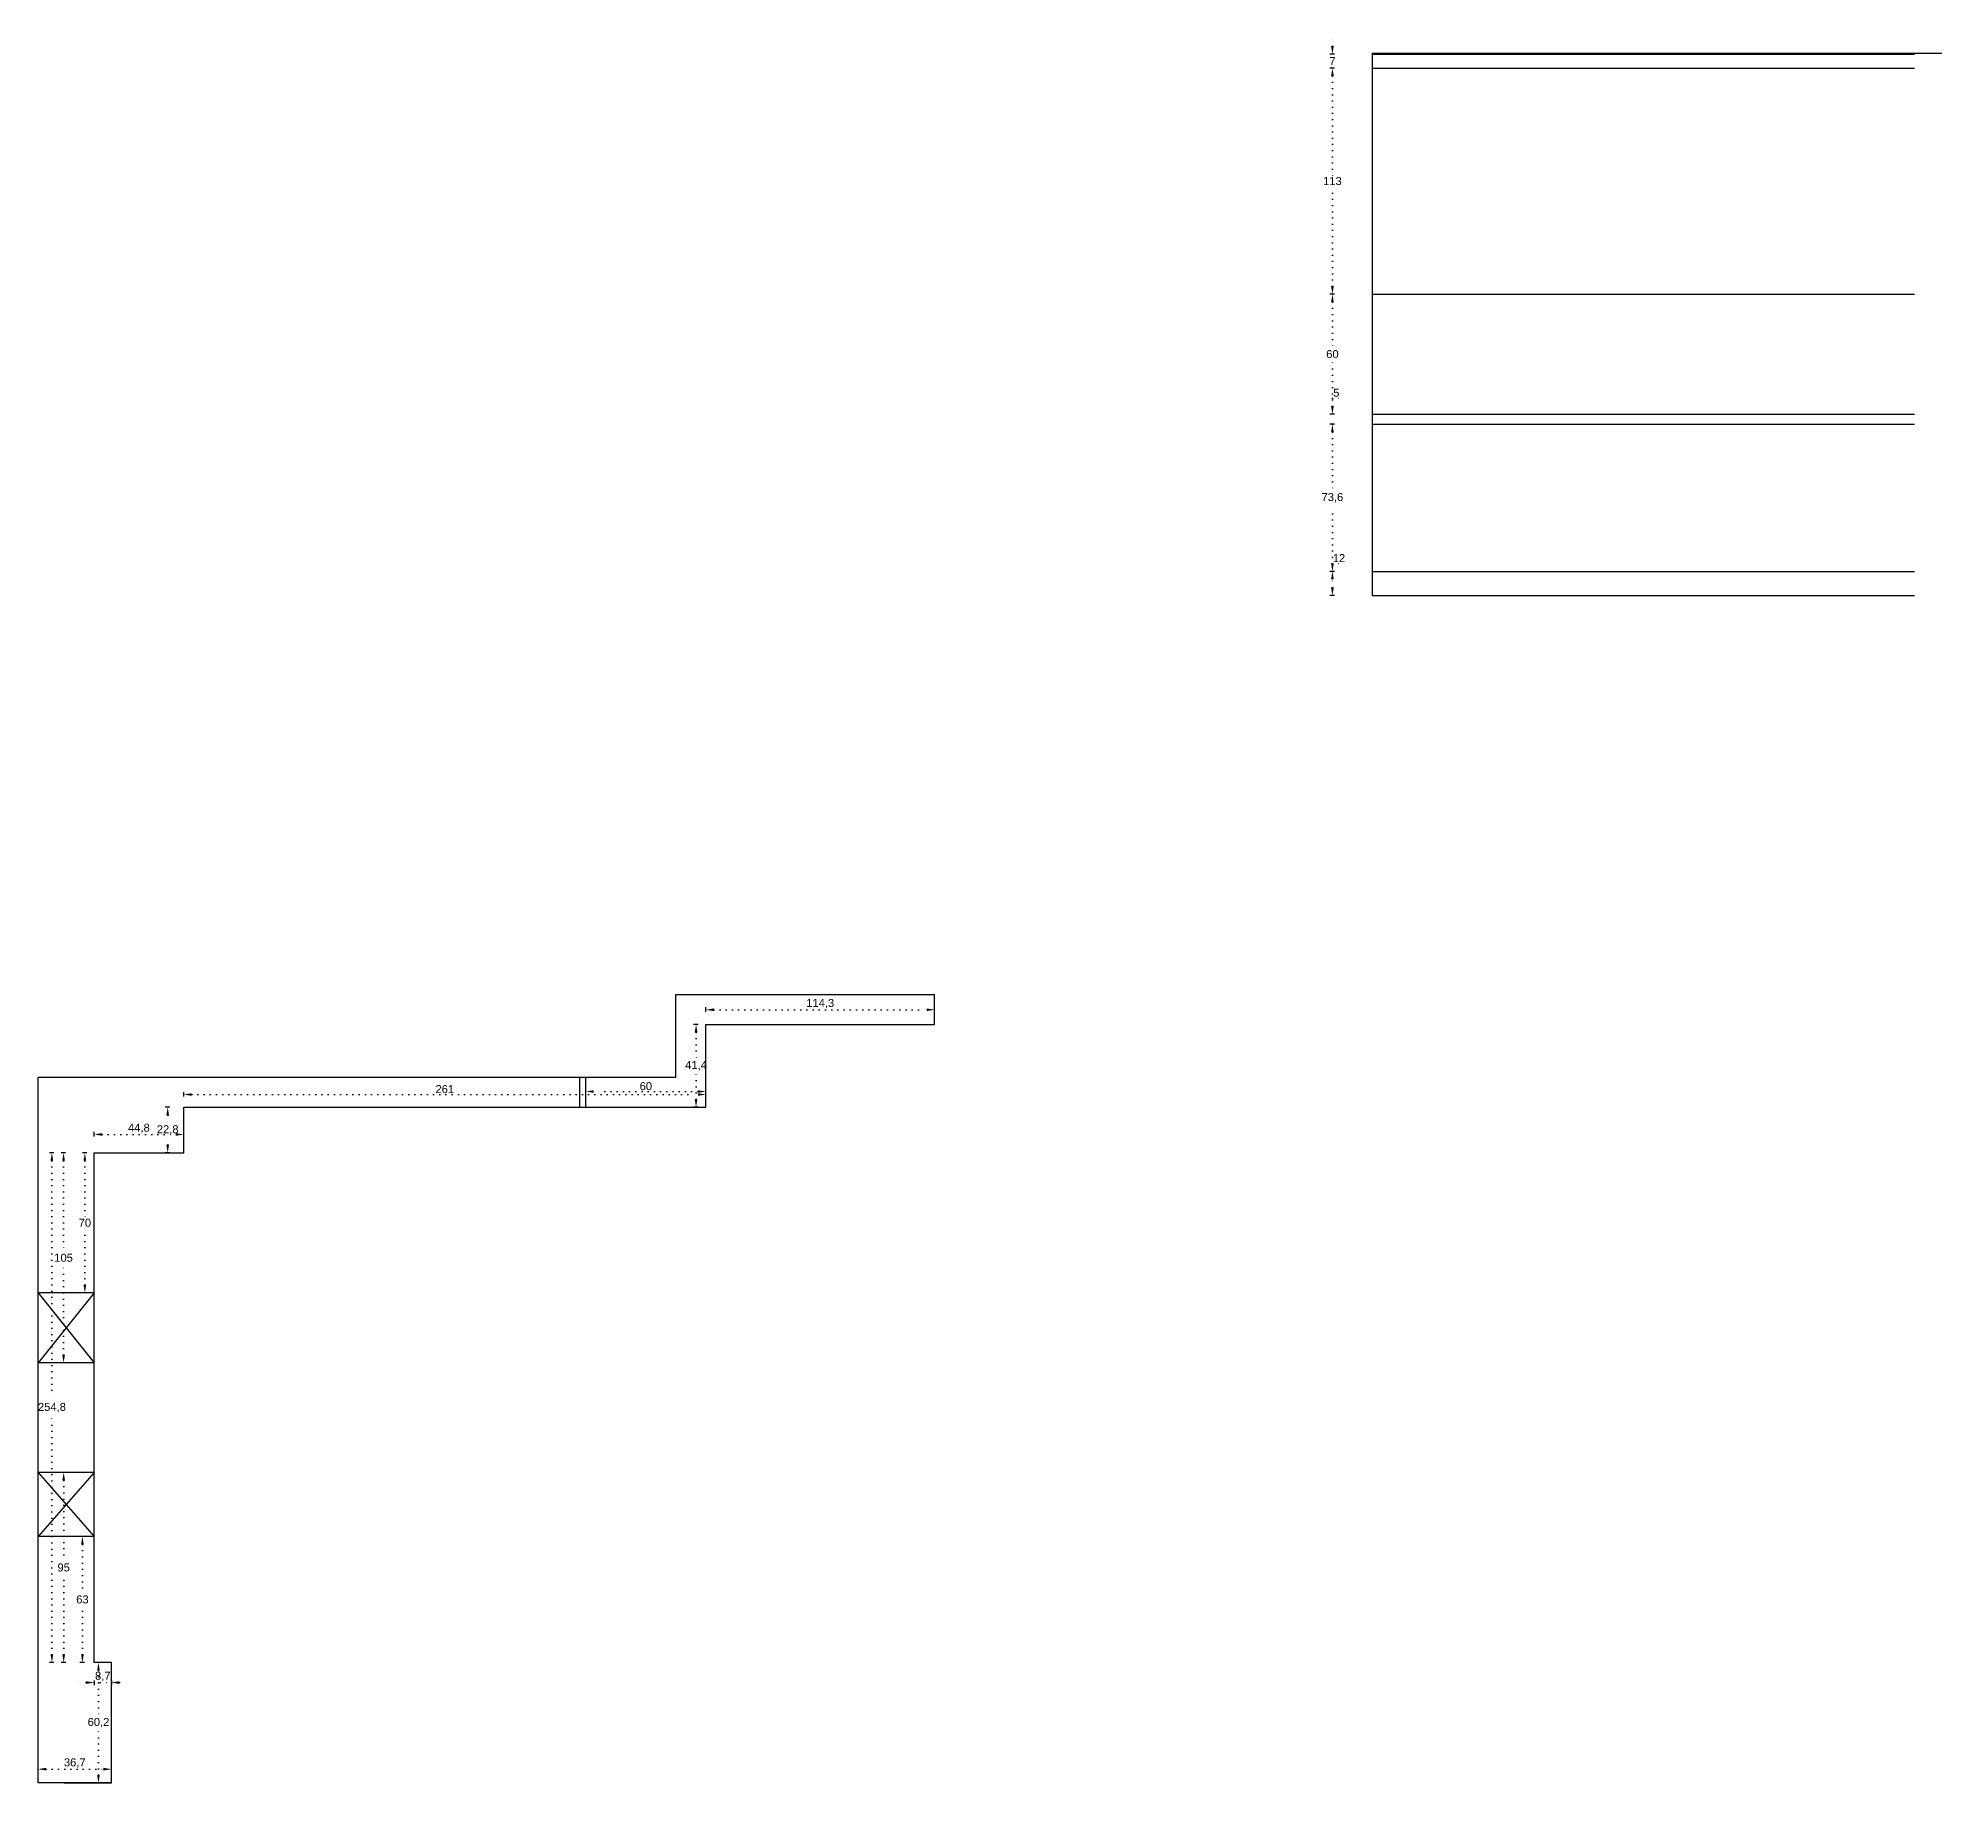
# Model space of a CAD drawing. Header units: inches. Extents: x 352 to 11605, y -941 to 2503.
# Drawn here: x 1256 to 2207, y 365 to 1237 of the extents above; entities that cross this region are included whole.
import ezdxf

# ---------------------------------------------------------------- set-up
doc = ezdxf.new("R2010")
doc.units = ezdxf.units.IN
doc.header["$MEASUREMENT"] = 0
doc.linetypes.add('ACAD_ISO07W100', pattern=[3, 0, -3])
doc.styles.get("Standard").update_dxf_attribs({"font": 'arial.ttf'})
doc.dimstyles.new('ISO-25', dxfattribs={"dimtxt": 4, "dimasz": 4, "dimexe": 1.25, "dimexo": 0.625, "dimtad": 1, "dimtih": 1, "dimtoh": 1, "dimdec": 1, "dimtxsty": 'Standard', "dimcen": 2.5, "dimadec": 0, "dimazin": 0, "dimtfac": 1, "dimtdec": 1, "dimtmove": 0, "dimatfit": 3, "dimfxl": 1, "dimfxlon": 1, "dimarcsym": 0})

# ---------------------------------------------------------------- blocks, each defined once
blk = doc.blocks.new('*D30')
at = {"color": 0, "lineweight": -2, "transparency": 16777216}
for p, q in [((1286.94, 424.83), (1284.69, 424.83)), ((1286.94, 364.63), (1284.69, 364.63))]:
    blk.add_line(p, q, dxfattribs=at)
at = {"color": 0, "linetype": 'ACAD_ISO07W100', "lineweight": -2, "transparency": 16777216}
for p, q in [((1285.94, 420.83), (1285.94, 397.75)), ((1285.94, 368.63), (1285.94, 391.7))]:
    blk.add_line(p, q, dxfattribs=at)
at = {"color": 0, "transparency": 16777216}
for points in [[(1285.27, 420.83), (1286.6, 420.83), (1285.94, 424.83)], [(1285.27, 368.63), (1286.6, 368.63), (1285.94, 364.63)]]:
    blk.add_solid(points, dxfattribs=at)
at = {"layer": 'Defpoints', "color": 0, "transparency": 16777216}
for p in [(1285.94, 424.83), (1292.44, 424.83), (1292.44, 364.63)]:
    blk.add_point(p, dxfattribs=at)
at = {"color": 0, "transparency": 16777216, "insert": (1285.94, 394.73), "char_height": 4, "attachment_point": 5}
blk.add_mtext('60,2', dxfattribs=at)
blk = doc.blocks.new('*D31')
at = {"color": 0, "lineweight": -2, "transparency": 16777216}
for p, q in [((1255.74, 370.5), (1255.74, 372.75)), ((1292.44, 370.5), (1292.44, 372.75))]:
    blk.add_line(p, q, dxfattribs=at)
at = {"color": 0, "linetype": 'ACAD_ISO07W100', "lineweight": -2, "transparency": 16777216}
blk.add_line((1259.74, 371.5), (1288.44, 371.5), dxfattribs=at)
at = {"color": 0, "transparency": 16777216}
for points in [[(1259.74, 372.17), (1259.74, 370.83), (1255.74, 371.5)], [(1288.44, 372.17), (1288.44, 370.83), (1292.44, 371.5)]]:
    blk.add_solid(points, dxfattribs=at)
at = {"layer": 'Defpoints', "color": 0, "transparency": 16777216}
for p in [(1292.44, 371.5), (1255.74, 364.63), (1292.44, 364.63)]:
    blk.add_point(p, dxfattribs=at)
at = {"color": 0, "transparency": 16777216, "insert": (1274.09, 374.53), "char_height": 4, "attachment_point": 5}
blk.add_mtext('36,7', dxfattribs=at)
blk = doc.blocks.new('*D32')
at = {"color": 0, "lineweight": -2, "transparency": 16777216}
for p, q in [((1278.91, 487.83), (1276.66, 487.83)), ((1278.91, 424.83), (1276.66, 424.83))]:
    blk.add_line(p, q, dxfattribs=at)
at = {"color": 0, "linetype": 'ACAD_ISO07W100', "lineweight": -2, "transparency": 16777216}
for p, q in [((1277.91, 483.83), (1277.91, 458.99)), ((1277.91, 428.83), (1277.91, 453.66))]:
    blk.add_line(p, q, dxfattribs=at)
at = {"color": 0, "transparency": 16777216}
for points in [[(1277.24, 483.83), (1278.57, 483.83), (1277.91, 487.83)], [(1277.24, 428.83), (1278.57, 428.83), (1277.91, 424.83)]]:
    blk.add_solid(points, dxfattribs=at)
at = {"layer": 'Defpoints', "color": 0, "transparency": 16777216}
for p in [(1283.74, 487.83), (1277.91, 424.83), (1283.74, 424.83)]:
    blk.add_point(p, dxfattribs=at)
at = {"color": 0, "transparency": 16777216, "insert": (1277.91, 456.33), "char_height": 4, "attachment_point": 5}
blk.add_mtext('63', dxfattribs=at)
blk = doc.blocks.new('*D33')
at = {"color": 0, "lineweight": -2, "transparency": 16777216}
for p, q in [((1269.54, 519.83), (1267.29, 519.83)), ((1269.54, 424.83), (1267.29, 424.83))]:
    blk.add_line(p, q, dxfattribs=at)
at = {"color": 0, "linetype": 'ACAD_ISO07W100', "lineweight": -2, "transparency": 16777216}
for p, q in [((1268.54, 515.83), (1268.54, 474.99)), ((1268.54, 428.83), (1268.54, 469.66))]:
    blk.add_line(p, q, dxfattribs=at)
at = {"color": 0, "transparency": 16777216}
for points in [[(1267.87, 515.83), (1269.21, 515.83), (1268.54, 519.83)], [(1267.87, 428.83), (1269.21, 428.83), (1268.54, 424.83)]]:
    blk.add_solid(points, dxfattribs=at)
at = {"layer": 'Defpoints', "color": 0, "transparency": 16777216}
for p in [(1283.74, 519.83), (1268.54, 424.83), (1283.74, 424.83)]:
    blk.add_point(p, dxfattribs=at)
at = {"color": 0, "transparency": 16777216, "insert": (1268.54, 472.33), "char_height": 4, "attachment_point": 5}
blk.add_mtext('95', dxfattribs=at)
blk = doc.blocks.new('*D34')
at = {"color": 0, "lineweight": -2, "transparency": 16777216}
for p, q in [((1280.12, 679.63), (1277.87, 679.63)), ((1280.12, 609.63), (1277.87, 609.63))]:
    blk.add_line(p, q, dxfattribs=at)
at = {"color": 0, "linetype": 'ACAD_ISO07W100', "lineweight": -2, "transparency": 16777216}
for p, q in [((1279.12, 675.63), (1279.12, 647.29)), ((1279.12, 613.63), (1279.12, 641.96))]:
    blk.add_line(p, q, dxfattribs=at)
at = {"color": 0, "transparency": 16777216}
for points in [[(1278.45, 675.63), (1279.79, 675.63), (1279.12, 679.63)], [(1278.45, 613.63), (1279.79, 613.63), (1279.12, 609.63)]]:
    blk.add_solid(points, dxfattribs=at)
at = {"layer": 'Defpoints', "color": 0, "transparency": 16777216}
for p in [(1279.12, 679.63), (1283.74, 679.63), (1283.74, 609.63)]:
    blk.add_point(p, dxfattribs=at)
at = {"color": 0, "transparency": 16777216, "insert": (1279.12, 644.63), "char_height": 4, "attachment_point": 5}
blk.add_mtext('70', dxfattribs=at)
blk = doc.blocks.new('*D35')
at = {"color": 0, "lineweight": -2, "transparency": 16777216}
for p, q in [((1269.49, 679.63), (1267.24, 679.63)), ((1269.49, 574.63), (1267.24, 574.63))]:
    blk.add_line(p, q, dxfattribs=at)
at = {"color": 0, "linetype": 'ACAD_ISO07W100', "lineweight": -2, "transparency": 16777216}
for p, q in [((1268.49, 675.63), (1268.49, 629.79)), ((1268.49, 578.63), (1268.49, 624.46))]:
    blk.add_line(p, q, dxfattribs=at)
at = {"color": 0, "transparency": 16777216}
for points in [[(1267.82, 675.63), (1269.16, 675.63), (1268.49, 679.63)], [(1267.82, 578.63), (1269.16, 578.63), (1268.49, 574.63)]]:
    blk.add_solid(points, dxfattribs=at)
at = {"layer": 'Defpoints', "color": 0, "transparency": 16777216}
for p in [(1283.74, 679.63), (1268.49, 574.63), (1283.74, 574.63)]:
    blk.add_point(p, dxfattribs=at)
at = {"color": 0, "transparency": 16777216, "insert": (1268.49, 627.13), "char_height": 4, "attachment_point": 5}
blk.add_mtext('105', dxfattribs=at)
blk = doc.blocks.new('*D36')
at = {"color": 0, "lineweight": -2, "transparency": 16777216}
for p, q in [((1529.54, 709.26), (1529.54, 711.51)), ((1589.54, 709.26), (1589.54, 711.51))]:
    blk.add_line(p, q, dxfattribs=at)
at = {"color": 0, "linetype": 'ACAD_ISO07W100', "lineweight": -2, "transparency": 16777216}
blk.add_line((1585.54, 710.26), (1533.54, 710.26), dxfattribs=at)
at = {"color": 0, "transparency": 16777216}
for points in [[(1533.54, 710.92), (1533.54, 709.59), (1529.54, 710.26)], [(1585.54, 710.92), (1585.54, 709.59), (1589.54, 710.26)]]:
    blk.add_solid(points, dxfattribs=at)
at = {"layer": 'Defpoints', "color": 0, "transparency": 16777216}
for p in [(1529.54, 710.26), (1529.54, 702.43), (1589.54, 702.43)]:
    blk.add_point(p, dxfattribs=at)
at = {"color": 0, "transparency": 16777216, "insert": (1559.54, 712.92), "char_height": 4, "attachment_point": 5}
blk.add_mtext('60', dxfattribs=at)
blk = doc.blocks.new('*D37')
at = {"color": 0, "lineweight": -2, "transparency": 16777216}
for p, q in [((1263.65, 679.63), (1261.4, 679.63)), ((1263.65, 424.83), (1261.4, 424.83))]:
    blk.add_line(p, q, dxfattribs=at)
at = {"color": 0, "linetype": 'ACAD_ISO07W100', "lineweight": -2, "transparency": 16777216}
for p, q in [((1262.65, 675.63), (1262.65, 555.25)), ((1262.65, 428.83), (1262.65, 549.2))]:
    blk.add_line(p, q, dxfattribs=at)
at = {"color": 0, "transparency": 16777216}
for points in [[(1261.98, 675.63), (1263.31, 675.63), (1262.65, 679.63)], [(1261.98, 428.83), (1263.31, 428.83), (1262.65, 424.83)]]:
    blk.add_solid(points, dxfattribs=at)
at = {"layer": 'Defpoints', "color": 0, "transparency": 16777216}
for p in [(1262.65, 679.63), (1283.74, 679.63), (1283.74, 424.83)]:
    blk.add_point(p, dxfattribs=at)
at = {"color": 0, "transparency": 16777216, "insert": (1262.65, 552.23), "char_height": 4, "attachment_point": 5}
blk.add_mtext('254,8', dxfattribs=at)
blk = doc.blocks.new('*D38')
at = {"color": 0, "linetype": 'ACAD_ISO07W100', "lineweight": -2, "transparency": 16777216}
for p, q in [((1279.74, 414.8), (1275.74, 414.8)), ((1283.74, 414.8), (1292.44, 414.8)), ((1296.44, 414.8), (1300.44, 414.8))]:
    blk.add_line(p, q, dxfattribs=at)
at = {"color": 0, "lineweight": -2, "transparency": 16777216}
for p, q in [((1283.74, 415.8), (1283.74, 413.55)), ((1292.44, 415.8), (1292.44, 413.55))]:
    blk.add_line(p, q, dxfattribs=at)
at = {"color": 0, "transparency": 16777216}
for points in [[(1279.74, 415.47), (1279.74, 414.13), (1283.74, 414.8)], [(1296.44, 415.47), (1296.44, 414.13), (1292.44, 414.8)]]:
    blk.add_solid(points, dxfattribs=at)
at = {"layer": 'Defpoints', "color": 0, "transparency": 16777216}
for p in [(1283.74, 424.83), (1292.44, 424.83), (1292.44, 414.8)]:
    blk.add_point(p, dxfattribs=at)
at = {"color": 0, "transparency": 16777216, "insert": (1288.09, 417.83), "char_height": 4, "attachment_point": 5}
blk.add_mtext('8,7', dxfattribs=at)
blk = doc.blocks.new('*D39')
at = {"color": 0, "lineweight": -2, "transparency": 16777216}
for p, q in [((1283.74, 687.79), (1283.74, 690.04)), ((1328.54, 687.79), (1328.54, 690.04))]:
    blk.add_line(p, q, dxfattribs=at)
at = {"color": 0, "linetype": 'ACAD_ISO07W100', "lineweight": -2, "transparency": 16777216}
blk.add_line((1287.74, 688.79), (1324.54, 688.79), dxfattribs=at)
at = {"color": 0, "transparency": 16777216}
for points in [[(1287.74, 689.46), (1287.74, 688.12), (1283.74, 688.79)], [(1324.54, 689.46), (1324.54, 688.12), (1328.54, 688.79)]]:
    blk.add_solid(points, dxfattribs=at)
at = {"layer": 'Defpoints', "color": 0, "transparency": 16777216}
for p in [(1328.54, 688.79), (1283.74, 679.63), (1328.54, 679.63)]:
    blk.add_point(p, dxfattribs=at)
at = {"color": 0, "transparency": 16777216, "insert": (1306.14, 691.82), "char_height": 4, "attachment_point": 5}
blk.add_mtext('44,8', dxfattribs=at)
blk = doc.blocks.new('*D40')
at = {"color": 0, "lineweight": -2, "transparency": 16777216}
for p, q in [((1321.53, 702.43), (1319.28, 702.43)), ((1321.53, 679.63), (1319.28, 679.63))]:
    blk.add_line(p, q, dxfattribs=at)
at = {"color": 0, "linetype": 'ACAD_ISO07W100', "lineweight": -2, "transparency": 16777216}
for p, q in [((1320.53, 698.43), (1320.53, 694.05)), ((1320.53, 683.63), (1320.53, 688))]:
    blk.add_line(p, q, dxfattribs=at)
at = {"color": 0, "transparency": 16777216}
for points in [[(1319.86, 698.43), (1321.19, 698.43), (1320.53, 702.43)], [(1319.86, 683.63), (1321.19, 683.63), (1320.53, 679.63)]]:
    blk.add_solid(points, dxfattribs=at)
at = {"layer": 'Defpoints', "color": 0, "transparency": 16777216}
for p in [(1320.53, 702.43), (1328.54, 702.43), (1328.54, 679.63)]:
    blk.add_point(p, dxfattribs=at)
at = {"color": 0, "transparency": 16777216, "insert": (1320.53, 691.03), "char_height": 4, "attachment_point": 5}
blk.add_mtext('22,8', dxfattribs=at)
blk = doc.blocks.new('*D41')
at = {"color": 0, "lineweight": -2, "transparency": 16777216}
for p, q in [((1328.54, 707.76), (1328.54, 710.01)), ((1589.54, 707.76), (1589.54, 710.01))]:
    blk.add_line(p, q, dxfattribs=at)
at = {"color": 0, "linetype": 'ACAD_ISO07W100', "lineweight": -2, "transparency": 16777216}
blk.add_line((1332.54, 708.76), (1585.54, 708.76), dxfattribs=at)
at = {"color": 0, "transparency": 16777216}
for points in [[(1332.54, 709.42), (1332.54, 708.09), (1328.54, 708.76)], [(1585.54, 709.42), (1585.54, 708.09), (1589.54, 708.76)]]:
    blk.add_solid(points, dxfattribs=at)
at = {"layer": 'Defpoints', "color": 0, "transparency": 16777216}
for p in [(1589.54, 708.76), (1328.54, 702.43), (1589.54, 702.43)]:
    blk.add_point(p, dxfattribs=at)
at = {"color": 0, "transparency": 16777216, "insert": (1459.04, 711.42), "char_height": 4, "attachment_point": 5}
blk.add_mtext('261', dxfattribs=at)
blk = doc.blocks.new('*D42')
at = {"color": 0, "lineweight": -2, "transparency": 16777216}
for p, q in [((1589.54, 750.12), (1589.54, 752.37)), ((1703.84, 750.12), (1703.84, 752.37))]:
    blk.add_line(p, q, dxfattribs=at)
at = {"color": 0, "linetype": 'ACAD_ISO07W100', "lineweight": -2, "transparency": 16777216}
blk.add_line((1593.54, 751.12), (1699.84, 751.12), dxfattribs=at)
at = {"color": 0, "transparency": 16777216}
for points in [[(1593.54, 751.79), (1593.54, 750.46), (1589.54, 751.12)], [(1699.84, 751.79), (1699.84, 750.46), (1703.84, 751.12)]]:
    blk.add_solid(points, dxfattribs=at)
at = {"layer": 'Defpoints', "color": 0, "transparency": 16777216}
for p in [(1589.54, 743.83), (1703.84, 751.12), (1703.84, 743.83)]:
    blk.add_point(p, dxfattribs=at)
at = {"color": 0, "transparency": 16777216, "insert": (1646.69, 754.15), "char_height": 4, "attachment_point": 5}
blk.add_mtext('114,3', dxfattribs=at)
blk = doc.blocks.new('*D43')
at = {"color": 0, "lineweight": -2, "transparency": 16777216}
for p, q in [((1585.64, 743.83), (1583.39, 743.83)), ((1585.64, 702.43), (1583.39, 702.43))]:
    blk.add_line(p, q, dxfattribs=at)
at = {"color": 0, "linetype": 'ACAD_ISO07W100', "lineweight": -2, "transparency": 16777216}
for p, q in [((1584.64, 739.83), (1584.64, 726.15)), ((1584.64, 706.43), (1584.64, 720.1))]:
    blk.add_line(p, q, dxfattribs=at)
at = {"color": 0, "transparency": 16777216}
for points in [[(1583.98, 739.83), (1585.31, 739.83), (1584.64, 743.83)], [(1583.98, 706.43), (1585.31, 706.43), (1584.64, 702.43)]]:
    blk.add_solid(points, dxfattribs=at)
at = {"layer": 'Defpoints', "color": 0, "transparency": 16777216}
for p in [(1584.64, 743.83), (1589.54, 743.83), (1589.54, 702.43)]:
    blk.add_point(p, dxfattribs=at)
at = {"color": 0, "transparency": 16777216, "insert": (1584.64, 723.13), "char_height": 4, "attachment_point": 5}
blk.add_mtext('41,4', dxfattribs=at)
blk = doc.blocks.new('*D24')
at = {"color": 0, "linetype": 'ACAD_ISO07W100', "lineweight": -2, "transparency": 16777216}
for p, q in [((1902.75, 970.27), (1902.75, 974.27)), ((1902.75, 974.27), (1908.69, 974.27)), ((1902.75, 962.27), (1902.75, 966.27))]:
    blk.add_line(p, q, dxfattribs=at)
at = {"color": 0, "lineweight": -2, "transparency": 16777216}
for p, q in [((1903.75, 970.27), (1901.5, 970.27)), ((1903.75, 958.27), (1901.5, 958.27))]:
    blk.add_line(p, q, dxfattribs=at)
at = {"color": 0, "transparency": 16777216}
for points in [[(1902.08, 966.27), (1903.42, 966.27), (1902.75, 970.27)], [(1902.08, 962.27), (1903.42, 962.27), (1902.75, 958.27)]]:
    blk.add_solid(points, dxfattribs=at)
at = {"layer": 'Defpoints', "color": 0, "transparency": 16777216}
for p in [(1902.75, 970.27), (1922.67, 970.27), (1922.67, 958.27)]:
    blk.add_point(p, dxfattribs=at)
at = {"color": 0, "transparency": 16777216, "insert": (1906.03, 976.9), "char_height": 4, "attachment_point": 5}
blk.add_mtext('12', dxfattribs=at)
blk = doc.blocks.new('*D25')
at = {"color": 0, "lineweight": -2, "transparency": 16777216}
for p, q in [((1903.75, 1043.87), (1901.5, 1043.87)), ((1903.75, 970.27), (1901.5, 970.27))]:
    blk.add_line(p, q, dxfattribs=at)
at = {"color": 0, "linetype": 'ACAD_ISO07W100', "lineweight": -2, "transparency": 16777216}
for p, q in [((1902.75, 1039.87), (1902.75, 1010.1)), ((1902.75, 974.27), (1902.75, 1004.04))]:
    blk.add_line(p, q, dxfattribs=at)
at = {"color": 0, "transparency": 16777216}
for points in [[(1902.08, 1039.87), (1903.42, 1039.87), (1902.75, 1043.87)], [(1902.08, 974.27), (1903.42, 974.27), (1902.75, 970.27)]]:
    blk.add_solid(points, dxfattribs=at)
at = {"layer": 'Defpoints', "color": 0, "transparency": 16777216}
for p in [(1902.75, 1043.87), (1922.67, 1043.87), (1922.67, 970.27)]:
    blk.add_point(p, dxfattribs=at)
at = {"color": 0, "transparency": 16777216, "insert": (1902.75, 1007.07), "char_height": 4, "attachment_point": 5}
blk.add_mtext('73,6', dxfattribs=at)
blk = doc.blocks.new('*D26')
at = {"color": 0, "linetype": 'ACAD_ISO07W100', "lineweight": -2, "transparency": 16777216}
for p, q in [((1902.75, 1052.87), (1902.75, 1056.87)), ((1902.75, 1056.87), (1906.03, 1056.87)), ((1902.75, 1043.87), (1902.75, 1048.87)), ((1902.75, 1039.87), (1902.75, 1035.87))]:
    blk.add_line(p, q, dxfattribs=at)
at = {"color": 0, "lineweight": -2, "transparency": 16777216}
for p, q in [((1903.75, 1048.87), (1901.5, 1048.87)), ((1903.75, 1043.87), (1901.5, 1043.87))]:
    blk.add_line(p, q, dxfattribs=at)
at = {"color": 0, "transparency": 16777216}
for points in [[(1902.08, 1052.87), (1903.42, 1052.87), (1902.75, 1048.87)], [(1902.08, 1039.87), (1903.42, 1039.87), (1902.75, 1043.87)]]:
    blk.add_solid(points, dxfattribs=at)
at = {"layer": 'Defpoints', "color": 0, "transparency": 16777216}
for p in [(1902.75, 1048.87), (1922.67, 1048.87), (1922.67, 1043.87)]:
    blk.add_point(p, dxfattribs=at)
at = {"color": 0, "transparency": 16777216, "insert": (1904.7, 1059.53), "char_height": 4, "attachment_point": 5}
blk.add_mtext('5', dxfattribs=at)
blk = doc.blocks.new('*D27')
at = {"color": 0, "lineweight": -2, "transparency": 16777216}
for p, q in [((1903.75, 1108.87), (1901.5, 1108.87)), ((1903.75, 1048.87), (1901.5, 1048.87))]:
    blk.add_line(p, q, dxfattribs=at)
at = {"color": 0, "linetype": 'ACAD_ISO07W100', "lineweight": -2, "transparency": 16777216}
for p, q in [((1902.75, 1104.87), (1902.75, 1081.54)), ((1902.75, 1052.87), (1902.75, 1076.2))]:
    blk.add_line(p, q, dxfattribs=at)
at = {"color": 0, "transparency": 16777216}
for points in [[(1902.08, 1104.87), (1903.42, 1104.87), (1902.75, 1108.87)], [(1902.08, 1052.87), (1903.42, 1052.87), (1902.75, 1048.87)]]:
    blk.add_solid(points, dxfattribs=at)
at = {"layer": 'Defpoints', "color": 0, "transparency": 16777216}
for p in [(1902.75, 1108.87), (1922.67, 1108.87), (1922.67, 1048.87)]:
    blk.add_point(p, dxfattribs=at)
at = {"color": 0, "transparency": 16777216, "insert": (1902.75, 1078.87), "char_height": 4, "attachment_point": 5}
blk.add_mtext('60', dxfattribs=at)
blk = doc.blocks.new('*D28')
at = {"color": 0, "lineweight": -2, "transparency": 16777216}
for p, q in [((1903.75, 1221.87), (1901.5, 1221.87)), ((1903.75, 1108.87), (1901.5, 1108.87))]:
    blk.add_line(p, q, dxfattribs=at)
at = {"color": 0, "linetype": 'ACAD_ISO07W100', "lineweight": -2, "transparency": 16777216}
for p, q in [((1902.75, 1217.87), (1902.75, 1168.04)), ((1902.75, 1112.87), (1902.75, 1162.7))]:
    blk.add_line(p, q, dxfattribs=at)
at = {"color": 0, "transparency": 16777216}
for points in [[(1902.08, 1217.87), (1903.42, 1217.87), (1902.75, 1221.87)], [(1902.08, 1112.87), (1903.42, 1112.87), (1902.75, 1108.87)]]:
    blk.add_solid(points, dxfattribs=at)
at = {"layer": 'Defpoints', "color": 0, "transparency": 16777216}
for p in [(1902.75, 1221.87), (1922.67, 1221.87), (1922.67, 1108.87)]:
    blk.add_point(p, dxfattribs=at)
at = {"color": 0, "transparency": 16777216, "insert": (1902.75, 1165.37), "char_height": 4, "attachment_point": 5}
blk.add_mtext('113', dxfattribs=at)
blk = doc.blocks.new('*D29')
at = {"color": 0, "lineweight": -2, "transparency": 16777216}
for p, q in [((1903.75, 1228.87), (1901.5, 1228.87)), ((1903.75, 1221.87), (1901.5, 1221.87))]:
    blk.add_line(p, q, dxfattribs=at)
at = {"color": 0, "linetype": 'ACAD_ISO07W100', "lineweight": -2, "transparency": 16777216}
for p, q in [((1902.75, 1232.87), (1902.75, 1236.87)), ((1902.75, 1228.87), (1902.75, 1227.99)), ((1902.75, 1221.87), (1902.75, 1222.74)), ((1902.75, 1217.87), (1902.75, 1213.87))]:
    blk.add_line(p, q, dxfattribs=at)
at = {"color": 0, "transparency": 16777216}
for points in [[(1902.08, 1232.87), (1903.42, 1232.87), (1902.75, 1228.87)], [(1902.08, 1217.87), (1903.42, 1217.87), (1902.75, 1221.87)]]:
    blk.add_solid(points, dxfattribs=at)
at = {"layer": 'Defpoints', "color": 0, "transparency": 16777216}
for p in [(1922.67, 1228.87), (1902.75, 1221.87), (1922.67, 1221.87)]:
    blk.add_point(p, dxfattribs=at)
at = {"color": 0, "transparency": 16777216, "insert": (1902.75, 1225.37), "char_height": 4, "attachment_point": 5}
blk.add_mtext('7', dxfattribs=at)

msp = doc.modelspace()

# ---------------------------------------------------------------- linework, layer by layer
for p, q in [((1922.67, 1229.27), (1922.67, 958.27)), ((1922.67, 1229.27), (2207.42, 1229.27)), ((1922.67, 1228.87), (2193.67, 1228.87)), ((1922.67, 1221.87), (2193.67, 1221.87)), ((1922.67, 1108.87), (2193.67, 1108.87)), ((1922.67, 1048.87), (2193.67, 1048.87)), ((1922.67, 1043.87), (2193.67, 1043.87)), ((1922.67, 970.27), (2193.67, 970.27)), ((1922.67, 958.27), (2193.67, 958.27)), ((1574.54, 717.43), (1574.54, 758.83)), ((1574.54, 758.83), (1703.84, 758.83)), ((1703.84, 743.83), (1703.84, 758.83)), ((1589.54, 702.43), (1589.54, 743.83)), ((1589.54, 743.83), (1703.84, 743.83)), ((1255.74, 717.43), (1574.54, 717.43)), ((1255.74, 364.63), (1255.74, 717.43)), ((1526.54, 702.43), (1526.54, 717.43)), ((1529.54, 702.43), (1529.54, 717.43)), ((1328.54, 679.63), (1328.54, 702.43)), ((1328.54, 702.43), (1589.54, 702.43)), ((1283.74, 424.83), (1283.74, 679.63)), ((1283.74, 679.63), (1328.54, 679.63)), ((1283.74, 609.63), (1255.74, 609.63)), ((1283.74, 609.63), (1255.74, 574.63)), ((1255.74, 609.63), (1283.74, 574.63)), ((1283.74, 574.63), (1255.74, 574.63)), ((1283.74, 519.83), (1255.74, 519.83)), ((1283.74, 519.83), (1255.74, 487.83)), ((1255.74, 519.83), (1283.74, 487.83)), ((1283.74, 487.83), (1255.74, 487.83)), ((1292.44, 424.83), (1283.74, 424.83)), ((1292.44, 364.63), (1292.44, 424.83)), ((1292.44, 364.63), (1255.74, 364.63)), ((1268.74, 364.63), (1292.44, 364.63))]:
    msp.add_line(p, q)

# ---------------------------------------------------------------- dimensions: what is measured, and where the dimension line sits
for base, p1, p2, angle, picture, middle in [((1902.75, 1221.87), (1922.67, 1228.87), (1922.67, 1221.87), 270, '*D29', (1902.75, 1225.37)), ((1902.75, 1221.87), (1922.67, 1108.87), (1922.67, 1221.87), 270, '*D28', (1902.75, 1165.37)), ((1902.75, 1108.87), (1922.67, 1048.87), (1922.67, 1108.87), 270, '*D27', (1902.75, 1078.87)), ((1902.75, 1048.87), (1922.67, 1043.87), (1922.67, 1048.87), 270, '*D26', (1904.7, 1059.53)), ((1902.75, 1043.87), (1922.67, 970.27), (1922.67, 1043.87), 270, '*D25', (1902.75, 1007.07)), ((1902.75, 970.27), (1922.67, 958.27), (1922.67, 970.27), 270, '*D24', (1906.03, 976.9)), ((1584.64, 743.83), (1589.54, 702.43), (1589.54, 743.83), 270, '*D43', (1584.64, 723.13)), ((1320.53, 702.43), (1328.54, 679.63), (1328.54, 702.43), 270, '*D40', (1320.53, 691.03)), ((1262.65, 679.63), (1283.74, 424.83), (1283.74, 679.63), 270, '*D37', (1262.65, 552.23)), ((1268.49, 574.63), (1283.74, 679.63), (1283.74, 574.63), 90, '*D35', (1268.49, 627.13)), ((1279.12, 679.63), (1283.74, 609.63), (1283.74, 679.63), 90, '*D34', (1279.12, 644.63)), ((1268.54, 424.83), (1283.74, 519.83), (1283.74, 424.83), 90, '*D33', (1268.54, 472.33)), ((1277.91, 424.83), (1283.74, 487.83), (1283.74, 424.83), 90, '*D32', (1277.91, 456.33)), ((1285.94, 424.83), (1292.44, 364.63), (1292.44, 424.83), 270, '*D30', (1285.94, 394.73))]:
    dim = msp.add_linear_dim(base=base, p1=p1, p2=p2, angle=angle, dimstyle='ISO-25')
    dim.commit()
    dim.dimension.update_dxf_attribs({"geometry": picture, "text_midpoint": middle})
for base, p1, p2, picture, middle in [((1703.84, 751.12), (1589.54, 743.83), (1703.84, 743.83), '*D42', (1646.69, 754.15)), ((1529.54, 710.26), (1589.54, 702.43), (1529.54, 702.43), '*D36', (1559.54, 712.92)), ((1328.54, 688.79), (1283.74, 679.63), (1328.54, 679.63), '*D39', (1306.14, 691.82)), ((1292.44, 414.8), (1283.74, 424.83), (1292.44, 424.83), '*D38', (1288.09, 417.83)), ((1292.44, 371.5), (1255.74, 364.63), (1292.44, 364.63), '*D31', (1274.09, 374.53))]:
    dim = msp.add_linear_dim(base=base, p1=p1, p2=p2, dimstyle='ISO-25')
    dim.commit()
    dim.dimension.update_dxf_attribs({"geometry": picture, "text_midpoint": middle})
dim = msp.add_linear_dim(base=(1589.54, 708.76), p1=(1328.54, 702.43), p2=(1589.54, 702.43), dimstyle='ISO-25')
dim.commit()
dim.dimension.update_dxf_attribs({"geometry": '*D41', "text_midpoint": (1459.04, 708.76), "dimtype": 160})

doc.saveas('drawing.dxf')
